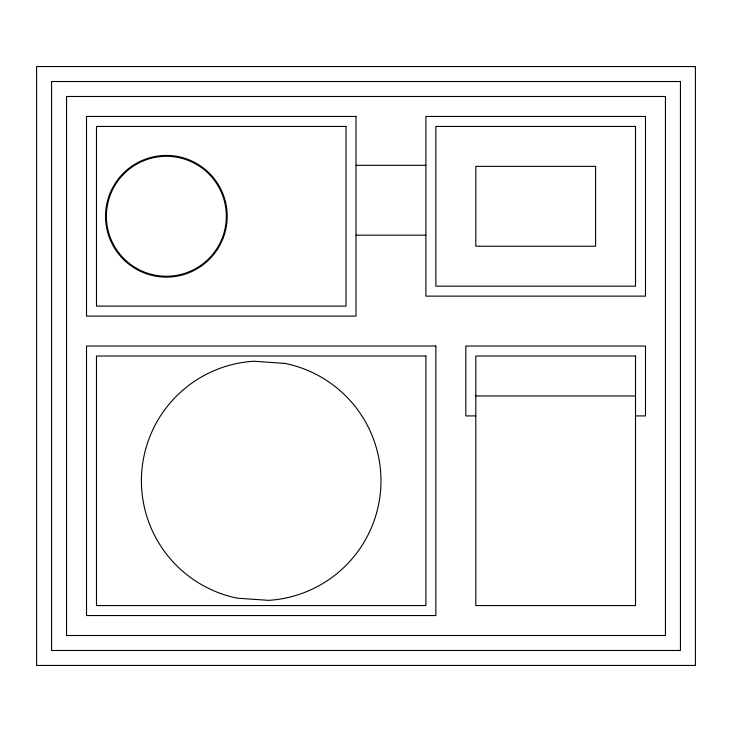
<?xml version="1.0" encoding="UTF-8"?>
<svg xmlns="http://www.w3.org/2000/svg" width="732" height="732" viewBox="0 0 732 732"><rect width="100%" height="100%" fill="white"/><g stroke="black" fill="none" stroke-linecap="round" stroke-linejoin="round"><path stroke-width="1.1" d="M356.017 165.313L425.887 165.313M356.017 235.182L425.887 235.182M475.8 395.948L635.513 395.948M475.8 415.913L465.817 415.913L465.817 346.035L645.487 346.035L645.487 415.913L635.513 415.913M695.4 66.548L36.6 66.548L36.6 665.452L695.4 665.452L695.4 66.548M680.431 81.517L51.569 81.517L51.569 650.483L680.431 650.483L680.431 81.517M665.452 96.487L66.548 96.487L66.548 635.513L665.452 635.513L665.452 96.487M356.017 116.452L86.513 116.452L86.513 316.087L356.017 316.087L356.017 116.452M645.487 116.452L425.887 116.452L425.887 296.131L645.487 296.131L645.487 116.452M346.035 126.435L96.487 126.435L96.487 306.113L346.035 306.113L346.035 126.435M635.513 126.435L435.869 126.435L435.869 286.148L635.513 286.148L635.513 126.435M595.583 166.365L475.8 166.365L475.8 246.217L595.583 246.217L595.583 166.365M435.869 346.035L86.513 346.035L86.513 615.548L435.869 615.548L435.869 346.035M425.887 356.017L96.487 356.017L96.487 605.565L425.887 605.565L425.887 356.017M635.513 356.017L475.8 356.017L475.8 605.565L635.513 605.565L635.513 356.017M285.059 363.411L253.867 361.233A119.783 119.783 0 0 0 237.324 598.172L268.516 600.35A119.783 119.783 0 0 0 285.059 363.411M123.342 259.293A60.838 60.838 0 0 0 225.127 232.017A60.838 60.838 0 0 0 150.618 157.508A60.838 60.838 0 0 0 123.342 259.293M136.372 268.214A59.978 59.978 0 0 0 226.344 216.269A59.978 59.978 0 0 0 136.372 164.334A59.978 59.978 0 0 0 136.372 268.214"/></g></svg>
